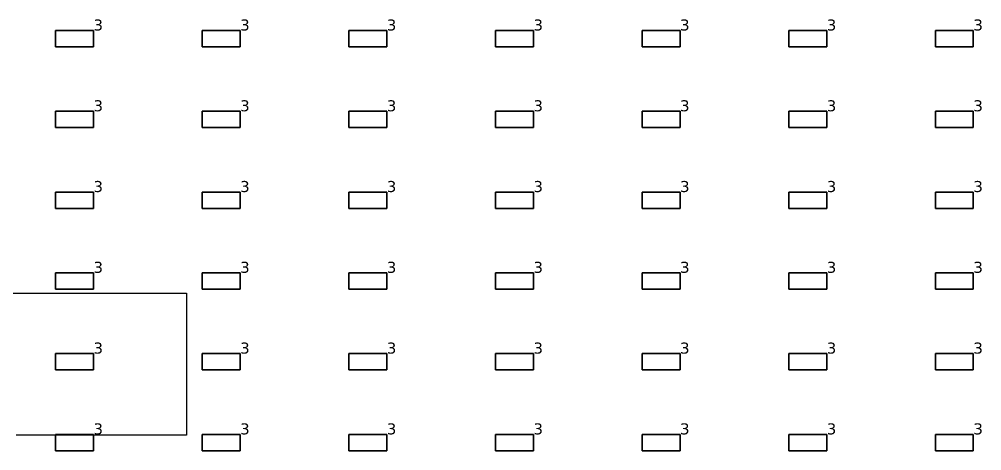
# Model space of a CAD drawing. Header units: inches. Extents: x 28 to 141, y 59 to 110.
# Drawn here: x 49.08 to 64.78, y 76.43 to 83.46 of the extents above; entities that cross this region are included whole.
import ezdxf

# ---------------------------------------------------------------- set-up
doc = ezdxf.new("R2010")
doc.units = ezdxf.units.IN
doc.header["$MEASUREMENT"] = 0
for name, color, linetype, true_color in [('DLX_BLD1_CALC', 3, 'Continuous', 0x00ff00), ('DLX_BLD1_LUM', 7, 'Continuous', 0xffd400), ('DLX_BLD1_LUMKEY_IDX', 7, 'Continuous', 0x969696)]:
    doc.layers.add(name, color=color, linetype=linetype, true_color=true_color)
doc.styles.add('TableTextStyle', font='')
doc.styles.get('TableTextStyle').set_extended_font_data('VERDANA.TTF')

msp = doc.modelspace()

# ---------------------------------------------------------------- linework, layer by layer
at = {"layer": 'DLX_BLD1_CALC'}
for points in [[(40.508, 78.995, 0), (51.808, 78.995, 0)], [(51.808, 78.995, 0), (51.808, 76.682, 0)], [(51.808, 76.682, 0), (49.026, 76.682, 0)]]:
    msp.add_polyline3d(points, dxfattribs=at)
at = {"layer": 'DLX_BLD1_LUM'}
for points in [[(49.67, 83.014, 0), (49.67, 83.281, 0)], [(49.67, 83.281, 0), (49.67, 83.281, 0)], [(49.67, 83.281, 0), (49.67, 83.014, 0)], [(49.67, 83.281, 0), (50.287, 83.281, 0)], [(50.287, 83.281, 0), (49.67, 83.281, 0)], [(49.67, 83.281, 0), (49.67, 83.281, 0)], [(49.67, 83.281, 0), (49.67, 83.014, 0)], [(50.287, 83.281, 0), (49.67, 83.281, 0)], [(49.67, 83.014, 0), (49.67, 83.281, 0)], [(49.67, 83.281, 0), (50.287, 83.281, 0)], [(50.287, 83.281, 0), (50.287, 83.014, 0)], [(50.287, 83.014, 0), (50.287, 83.281, 0)], [(50.287, 83.281, 0), (50.287, 83.281, 0)], [(50.287, 83.281, 0), (50.287, 83.281, 0)], [(50.287, 83.014, 0), (50.287, 83.281, 0)], [(50.287, 83.281, 0), (50.287, 83.014, 0)], [(52.064, 83.014, 0), (52.064, 83.281, 0)], [(52.064, 83.281, 0), (52.064, 83.281, 0)], [(52.064, 83.281, 0), (52.064, 83.014, 0)], [(52.064, 83.281, 0), (52.681, 83.281, 0)], [(52.681, 83.281, 0), (52.064, 83.281, 0)], [(52.064, 83.281, 0), (52.064, 83.281, 0)], [(52.064, 83.281, 0), (52.064, 83.014, 0)], [(52.681, 83.281, 0), (52.064, 83.281, 0)], [(52.064, 83.014, 0), (52.064, 83.281, 0)], [(52.064, 83.281, 0), (52.681, 83.281, 0)], [(52.681, 83.281, 0), (52.681, 83.014, 0)], [(52.681, 83.014, 0), (52.681, 83.281, 0)], [(52.681, 83.281, 0), (52.681, 83.281, 0)], [(52.681, 83.281, 0), (52.681, 83.281, 0)], [(52.681, 83.014, 0), (52.681, 83.281, 0)], [(52.681, 83.281, 0), (52.681, 83.014, 0)], [(54.457, 83.014, 0), (54.457, 83.281, 0)], [(54.457, 83.281, 0), (54.457, 83.281, 0)], [(54.457, 83.281, 0), (54.457, 83.014, 0)], [(54.457, 83.281, 0), (55.074, 83.281, 0)], [(55.074, 83.281, 0), (54.457, 83.281, 0)], [(54.457, 83.281, 0), (54.457, 83.281, 0)], [(54.457, 83.281, 0), (54.457, 83.014, 0)], [(55.074, 83.281, 0), (54.457, 83.281, 0)], [(54.457, 83.014, 0), (54.457, 83.281, 0)], [(54.457, 83.281, 0), (55.074, 83.281, 0)], [(55.074, 83.281, 0), (55.074, 83.014, 0)], [(55.074, 83.014, 0), (55.074, 83.281, 0)], [(55.074, 83.281, 0), (55.074, 83.281, 0)], [(55.074, 83.281, 0), (55.074, 83.281, 0)], [(55.074, 83.014, 0), (55.074, 83.281, 0)], [(55.074, 83.281, 0), (55.074, 83.014, 0)], [(56.85, 83.014, 0), (56.85, 83.281, 0)], [(56.85, 83.281, 0), (56.85, 83.281, 0)], [(56.85, 83.281, 0), (56.85, 83.014, 0)], [(56.85, 83.281, 0), (57.467, 83.281, 0)], [(57.467, 83.281, 0), (56.85, 83.281, 0)], [(56.85, 83.281, 0), (56.85, 83.281, 0)], [(56.85, 83.281, 0), (56.85, 83.014, 0)], [(57.467, 83.281, 0), (56.85, 83.281, 0)], [(56.85, 83.014, 0), (56.85, 83.281, 0)], [(56.85, 83.281, 0), (57.467, 83.281, 0)], [(57.467, 83.281, 0), (57.467, 83.014, 0)], [(57.467, 83.014, 0), (57.467, 83.281, 0)], [(57.467, 83.281, 0), (57.467, 83.281, 0)], [(57.467, 83.281, 0), (57.467, 83.281, 0)], [(57.467, 83.014, 0), (57.467, 83.281, 0)], [(57.467, 83.281, 0), (57.467, 83.014, 0)], [(59.243, 83.014, 0), (59.243, 83.281, 0)], [(59.243, 83.281, 0), (59.243, 83.281, 0)], [(59.243, 83.281, 0), (59.243, 83.014, 0)], [(59.243, 83.281, 0), (59.86, 83.281, 0)], [(59.86, 83.281, 0), (59.243, 83.281, 0)], [(59.243, 83.281, 0), (59.243, 83.281, 0)], [(59.243, 83.281, 0), (59.243, 83.014, 0)], [(59.86, 83.281, 0), (59.243, 83.281, 0)], [(59.243, 83.014, 0), (59.243, 83.281, 0)], [(59.243, 83.281, 0), (59.86, 83.281, 0)], [(59.86, 83.281, 0), (59.86, 83.014, 0)], [(59.86, 83.014, 0), (59.86, 83.281, 0)], [(59.86, 83.281, 0), (59.86, 83.281, 0)], [(59.86, 83.281, 0), (59.86, 83.281, 0)], [(59.86, 83.014, 0), (59.86, 83.281, 0)], [(59.86, 83.281, 0), (59.86, 83.014, 0)], [(61.637, 83.014, 0), (61.637, 83.281, 0)], [(61.637, 83.281, 0), (61.637, 83.281, 0)], [(61.637, 83.281, 0), (61.637, 83.014, 0)], [(61.637, 83.281, 0), (62.254, 83.281, 0)], [(62.254, 83.281, 0), (61.637, 83.281, 0)], [(61.637, 83.281, 0), (61.637, 83.281, 0)], [(61.637, 83.281, 0), (61.637, 83.014, 0)], [(62.254, 83.281, 0), (61.637, 83.281, 0)], [(61.637, 83.014, 0), (61.637, 83.281, 0)], [(61.637, 83.281, 0), (62.254, 83.281, 0)], [(62.254, 83.281, 0), (62.254, 83.014, 0)], [(62.254, 83.014, 0), (62.254, 83.281, 0)], [(62.254, 83.281, 0), (62.254, 83.281, 0)], [(62.254, 83.281, 0), (62.254, 83.281, 0)], [(62.254, 83.014, 0), (62.254, 83.281, 0)], [(62.254, 83.281, 0), (62.254, 83.014, 0)], [(64.03, 83.014, 0), (64.03, 83.281, 0)], [(64.03, 83.281, 0), (64.03, 83.281, 0)], [(64.03, 83.281, 0), (64.03, 83.014, 0)], [(64.03, 83.281, 0), (64.647, 83.281, 0)], [(64.647, 83.281, 0), (64.03, 83.281, 0)], [(64.03, 83.281, 0), (64.03, 83.281, 0)], [(64.03, 83.281, 0), (64.03, 83.014, 0)], [(64.647, 83.281, 0), (64.03, 83.281, 0)], [(64.03, 83.014, 0), (64.03, 83.281, 0)], [(64.03, 83.281, 0), (64.647, 83.281, 0)], [(64.647, 83.281, 0), (64.647, 83.014, 0)], [(64.647, 83.014, 0), (64.647, 83.281, 0)], [(64.647, 83.281, 0), (64.647, 83.281, 0)], [(64.647, 83.281, 0), (64.647, 83.281, 0)], [(64.647, 83.014, 0), (64.647, 83.281, 0)], [(64.647, 83.281, 0), (64.647, 83.014, 0)], [(50.287, 83.014, 0), (49.67, 83.014, 0)], [(49.67, 83.014, 0), (49.67, 83.014, 0)], [(49.67, 83.014, 0), (50.287, 83.014, 0)], [(49.67, 83.014, 0), (49.67, 83.014, 0)], [(49.67, 83.014, 0), (50.287, 83.014, 0)], [(50.287, 83.014, 0), (49.67, 83.014, 0)], [(50.287, 83.014, 0), (50.287, 83.014, 0)], [(50.287, 83.014, 0), (50.287, 83.014, 0)], [(52.681, 83.014, 0), (52.064, 83.014, 0)], [(52.064, 83.014, 0), (52.064, 83.014, 0)], [(52.064, 83.014, 0), (52.681, 83.014, 0)], [(52.064, 83.014, 0), (52.064, 83.014, 0)], [(52.064, 83.014, 0), (52.681, 83.014, 0)], [(52.681, 83.014, 0), (52.064, 83.014, 0)], [(52.681, 83.014, 0), (52.681, 83.014, 0)], [(52.681, 83.014, 0), (52.681, 83.014, 0)], [(55.074, 83.014, 0), (54.457, 83.014, 0)], [(54.457, 83.014, 0), (54.457, 83.014, 0)], [(54.457, 83.014, 0), (55.074, 83.014, 0)], [(54.457, 83.014, 0), (54.457, 83.014, 0)], [(54.457, 83.014, 0), (55.074, 83.014, 0)], [(55.074, 83.014, 0), (54.457, 83.014, 0)], [(55.074, 83.014, 0), (55.074, 83.014, 0)], [(55.074, 83.014, 0), (55.074, 83.014, 0)], [(57.467, 83.014, 0), (56.85, 83.014, 0)], [(56.85, 83.014, 0), (56.85, 83.014, 0)], [(56.85, 83.014, 0), (57.467, 83.014, 0)], [(56.85, 83.014, 0), (56.85, 83.014, 0)], [(56.85, 83.014, 0), (57.467, 83.014, 0)], [(57.467, 83.014, 0), (56.85, 83.014, 0)], [(57.467, 83.014, 0), (57.467, 83.014, 0)], [(57.467, 83.014, 0), (57.467, 83.014, 0)], [(59.86, 83.014, 0), (59.243, 83.014, 0)], [(59.243, 83.014, 0), (59.243, 83.014, 0)], [(59.243, 83.014, 0), (59.86, 83.014, 0)], [(59.243, 83.014, 0), (59.243, 83.014, 0)], [(59.243, 83.014, 0), (59.86, 83.014, 0)], [(59.86, 83.014, 0), (59.243, 83.014, 0)], [(59.86, 83.014, 0), (59.86, 83.014, 0)], [(59.86, 83.014, 0), (59.86, 83.014, 0)], [(62.254, 83.014, 0), (61.637, 83.014, 0)], [(61.637, 83.014, 0), (61.637, 83.014, 0)], [(61.637, 83.014, 0), (62.254, 83.014, 0)], [(61.637, 83.014, 0), (61.637, 83.014, 0)], [(61.637, 83.014, 0), (62.254, 83.014, 0)], [(62.254, 83.014, 0), (61.637, 83.014, 0)], [(62.254, 83.014, 0), (62.254, 83.014, 0)], [(62.254, 83.014, 0), (62.254, 83.014, 0)], [(64.647, 83.014, 0), (64.03, 83.014, 0)], [(64.03, 83.014, 0), (64.03, 83.014, 0)], [(64.03, 83.014, 0), (64.647, 83.014, 0)], [(64.03, 83.014, 0), (64.03, 83.014, 0)], [(64.03, 83.014, 0), (64.647, 83.014, 0)], [(64.647, 83.014, 0), (64.03, 83.014, 0)], [(64.647, 83.014, 0), (64.647, 83.014, 0)], [(64.647, 83.014, 0), (64.647, 83.014, 0)], [(49.67, 81.696, 0), (49.67, 81.963, 0)], [(49.67, 81.963, 0), (49.67, 81.963, 0)], [(49.67, 81.963, 0), (49.67, 81.696, 0)], [(49.67, 81.963, 0), (50.287, 81.963, 0)], [(50.287, 81.963, 0), (49.67, 81.963, 0)], [(49.67, 81.963, 0), (49.67, 81.963, 0)], [(49.67, 81.963, 0), (49.67, 81.696, 0)], [(50.287, 81.963, 0), (49.67, 81.963, 0)], [(49.67, 81.696, 0), (49.67, 81.963, 0)], [(49.67, 81.963, 0), (50.287, 81.963, 0)], [(50.287, 81.963, 0), (50.287, 81.696, 0)], [(50.287, 81.696, 0), (50.287, 81.963, 0)], [(50.287, 81.963, 0), (50.287, 81.963, 0)], [(50.287, 81.963, 0), (50.287, 81.963, 0)], [(50.287, 81.696, 0), (50.287, 81.963, 0)], [(50.287, 81.963, 0), (50.287, 81.696, 0)], [(52.064, 81.696, 0), (52.064, 81.963, 0)], [(52.064, 81.963, 0), (52.064, 81.963, 0)], [(52.064, 81.963, 0), (52.064, 81.696, 0)], [(52.064, 81.963, 0), (52.681, 81.963, 0)], [(52.681, 81.963, 0), (52.064, 81.963, 0)], [(52.064, 81.963, 0), (52.064, 81.963, 0)], [(52.064, 81.963, 0), (52.064, 81.696, 0)], [(52.681, 81.963, 0), (52.064, 81.963, 0)], [(52.064, 81.696, 0), (52.064, 81.963, 0)], [(52.064, 81.963, 0), (52.681, 81.963, 0)], [(52.681, 81.963, 0), (52.681, 81.696, 0)], [(52.681, 81.696, 0), (52.681, 81.963, 0)], [(52.681, 81.963, 0), (52.681, 81.963, 0)], [(52.681, 81.963, 0), (52.681, 81.963, 0)], [(52.681, 81.696, 0), (52.681, 81.963, 0)], [(52.681, 81.963, 0), (52.681, 81.696, 0)], [(54.457, 81.696, 0), (54.457, 81.963, 0)], [(54.457, 81.963, 0), (54.457, 81.963, 0)], [(54.457, 81.963, 0), (54.457, 81.696, 0)], [(54.457, 81.963, 0), (55.074, 81.963, 0)], [(55.074, 81.963, 0), (54.457, 81.963, 0)], [(54.457, 81.963, 0), (54.457, 81.963, 0)], [(54.457, 81.963, 0), (54.457, 81.696, 0)], [(55.074, 81.963, 0), (54.457, 81.963, 0)], [(54.457, 81.696, 0), (54.457, 81.963, 0)], [(54.457, 81.963, 0), (55.074, 81.963, 0)], [(55.074, 81.963, 0), (55.074, 81.696, 0)], [(55.074, 81.696, 0), (55.074, 81.963, 0)], [(55.074, 81.963, 0), (55.074, 81.963, 0)], [(55.074, 81.963, 0), (55.074, 81.963, 0)], [(55.074, 81.696, 0), (55.074, 81.963, 0)], [(55.074, 81.963, 0), (55.074, 81.696, 0)], [(56.85, 81.696, 0), (56.85, 81.963, 0)], [(56.85, 81.963, 0), (56.85, 81.963, 0)], [(56.85, 81.963, 0), (56.85, 81.696, 0)], [(56.85, 81.963, 0), (57.467, 81.963, 0)], [(57.467, 81.963, 0), (56.85, 81.963, 0)], [(56.85, 81.963, 0), (56.85, 81.963, 0)], [(56.85, 81.963, 0), (56.85, 81.696, 0)], [(57.467, 81.963, 0), (56.85, 81.963, 0)], [(56.85, 81.696, 0), (56.85, 81.963, 0)], [(56.85, 81.963, 0), (57.467, 81.963, 0)], [(57.467, 81.963, 0), (57.467, 81.696, 0)], [(57.467, 81.696, 0), (57.467, 81.963, 0)], [(57.467, 81.963, 0), (57.467, 81.963, 0)], [(57.467, 81.963, 0), (57.467, 81.963, 0)], [(57.467, 81.696, 0), (57.467, 81.963, 0)], [(57.467, 81.963, 0), (57.467, 81.696, 0)], [(59.243, 81.696, 0), (59.243, 81.963, 0)], [(59.243, 81.963, 0), (59.243, 81.963, 0)], [(59.243, 81.963, 0), (59.243, 81.696, 0)], [(59.243, 81.963, 0), (59.86, 81.963, 0)], [(59.86, 81.963, 0), (59.243, 81.963, 0)], [(59.243, 81.963, 0), (59.243, 81.963, 0)], [(59.243, 81.963, 0), (59.243, 81.696, 0)], [(59.86, 81.963, 0), (59.243, 81.963, 0)], [(59.243, 81.696, 0), (59.243, 81.963, 0)], [(59.243, 81.963, 0), (59.86, 81.963, 0)], [(59.86, 81.963, 0), (59.86, 81.696, 0)], [(59.86, 81.696, 0), (59.86, 81.963, 0)], [(59.86, 81.963, 0), (59.86, 81.963, 0)], [(59.86, 81.963, 0), (59.86, 81.963, 0)], [(59.86, 81.696, 0), (59.86, 81.963, 0)], [(59.86, 81.963, 0), (59.86, 81.696, 0)], [(61.637, 81.696, 0), (61.637, 81.963, 0)], [(61.637, 81.963, 0), (61.637, 81.963, 0)], [(61.637, 81.963, 0), (61.637, 81.696, 0)], [(61.637, 81.963, 0), (62.254, 81.963, 0)], [(62.254, 81.963, 0), (61.637, 81.963, 0)], [(61.637, 81.963, 0), (61.637, 81.963, 0)], [(61.637, 81.963, 0), (61.637, 81.696, 0)], [(62.254, 81.963, 0), (61.637, 81.963, 0)], [(61.637, 81.696, 0), (61.637, 81.963, 0)], [(61.637, 81.963, 0), (62.254, 81.963, 0)], [(62.254, 81.963, 0), (62.254, 81.696, 0)], [(62.254, 81.696, 0), (62.254, 81.963, 0)], [(62.254, 81.963, 0), (62.254, 81.963, 0)], [(62.254, 81.963, 0), (62.254, 81.963, 0)], [(62.254, 81.696, 0), (62.254, 81.963, 0)], [(62.254, 81.963, 0), (62.254, 81.696, 0)], [(64.03, 81.696, 0), (64.03, 81.963, 0)], [(64.03, 81.963, 0), (64.03, 81.963, 0)], [(64.03, 81.963, 0), (64.03, 81.696, 0)], [(64.03, 81.963, 0), (64.647, 81.963, 0)], [(64.647, 81.963, 0), (64.03, 81.963, 0)], [(64.03, 81.963, 0), (64.03, 81.963, 0)], [(64.03, 81.963, 0), (64.03, 81.696, 0)], [(64.647, 81.963, 0), (64.03, 81.963, 0)], [(64.03, 81.696, 0), (64.03, 81.963, 0)], [(64.03, 81.963, 0), (64.647, 81.963, 0)], [(64.647, 81.963, 0), (64.647, 81.696, 0)], [(64.647, 81.696, 0), (64.647, 81.963, 0)], [(64.647, 81.963, 0), (64.647, 81.963, 0)], [(64.647, 81.963, 0), (64.647, 81.963, 0)], [(64.647, 81.696, 0), (64.647, 81.963, 0)], [(64.647, 81.963, 0), (64.647, 81.696, 0)], [(50.287, 81.696, 0), (49.67, 81.696, 0)], [(49.67, 81.696, 0), (49.67, 81.696, 0)], [(49.67, 81.696, 0), (50.287, 81.696, 0)], [(49.67, 81.696, 0), (49.67, 81.696, 0)], [(49.67, 81.696, 0), (50.287, 81.696, 0)], [(50.287, 81.696, 0), (49.67, 81.696, 0)], [(50.287, 81.696, 0), (50.287, 81.696, 0)], [(50.287, 81.696, 0), (50.287, 81.696, 0)], [(52.681, 81.696, 0), (52.064, 81.696, 0)], [(52.064, 81.696, 0), (52.064, 81.696, 0)], [(52.064, 81.696, 0), (52.681, 81.696, 0)], [(52.064, 81.696, 0), (52.064, 81.696, 0)], [(52.064, 81.696, 0), (52.681, 81.696, 0)], [(52.681, 81.696, 0), (52.064, 81.696, 0)], [(52.681, 81.696, 0), (52.681, 81.696, 0)], [(52.681, 81.696, 0), (52.681, 81.696, 0)], [(55.074, 81.696, 0), (54.457, 81.696, 0)], [(54.457, 81.696, 0), (54.457, 81.696, 0)], [(54.457, 81.696, 0), (55.074, 81.696, 0)], [(54.457, 81.696, 0), (54.457, 81.696, 0)], [(54.457, 81.696, 0), (55.074, 81.696, 0)], [(55.074, 81.696, 0), (54.457, 81.696, 0)], [(55.074, 81.696, 0), (55.074, 81.696, 0)], [(55.074, 81.696, 0), (55.074, 81.696, 0)], [(57.467, 81.696, 0), (56.85, 81.696, 0)], [(56.85, 81.696, 0), (56.85, 81.696, 0)], [(56.85, 81.696, 0), (57.467, 81.696, 0)], [(56.85, 81.696, 0), (56.85, 81.696, 0)], [(56.85, 81.696, 0), (57.467, 81.696, 0)], [(57.467, 81.696, 0), (56.85, 81.696, 0)], [(57.467, 81.696, 0), (57.467, 81.696, 0)], [(57.467, 81.696, 0), (57.467, 81.696, 0)], [(59.86, 81.696, 0), (59.243, 81.696, 0)], [(59.243, 81.696, 0), (59.243, 81.696, 0)], [(59.243, 81.696, 0), (59.86, 81.696, 0)], [(59.243, 81.696, 0), (59.243, 81.696, 0)], [(59.243, 81.696, 0), (59.86, 81.696, 0)], [(59.86, 81.696, 0), (59.243, 81.696, 0)], [(59.86, 81.696, 0), (59.86, 81.696, 0)], [(59.86, 81.696, 0), (59.86, 81.696, 0)], [(62.254, 81.696, 0), (61.637, 81.696, 0)], [(61.637, 81.696, 0), (61.637, 81.696, 0)], [(61.637, 81.696, 0), (62.254, 81.696, 0)], [(61.637, 81.696, 0), (61.637, 81.696, 0)], [(61.637, 81.696, 0), (62.254, 81.696, 0)], [(62.254, 81.696, 0), (61.637, 81.696, 0)], [(62.254, 81.696, 0), (62.254, 81.696, 0)], [(62.254, 81.696, 0), (62.254, 81.696, 0)], [(64.647, 81.696, 0), (64.03, 81.696, 0)], [(64.03, 81.696, 0), (64.03, 81.696, 0)], [(64.03, 81.696, 0), (64.647, 81.696, 0)], [(64.03, 81.696, 0), (64.03, 81.696, 0)], [(64.03, 81.696, 0), (64.647, 81.696, 0)], [(64.647, 81.696, 0), (64.03, 81.696, 0)], [(64.647, 81.696, 0), (64.647, 81.696, 0)], [(64.647, 81.696, 0), (64.647, 81.696, 0)], [(49.67, 80.379, 0), (49.67, 80.646, 0)], [(49.67, 80.646, 0), (49.67, 80.646, 0)], [(49.67, 80.646, 0), (49.67, 80.379, 0)], [(49.67, 80.646, 0), (50.287, 80.646, 0)], [(50.287, 80.646, 0), (49.67, 80.646, 0)], [(49.67, 80.646, 0), (49.67, 80.646, 0)], [(49.67, 80.646, 0), (49.67, 80.379, 0)], [(50.287, 80.646, 0), (49.67, 80.646, 0)], [(49.67, 80.379, 0), (49.67, 80.646, 0)], [(49.67, 80.646, 0), (50.287, 80.646, 0)], [(50.287, 80.646, 0), (50.287, 80.379, 0)], [(50.287, 80.379, 0), (50.287, 80.646, 0)], [(50.287, 80.646, 0), (50.287, 80.646, 0)], [(50.287, 80.646, 0), (50.287, 80.646, 0)], [(50.287, 80.379, 0), (50.287, 80.646, 0)], [(50.287, 80.646, 0), (50.287, 80.379, 0)], [(52.064, 80.379, 0), (52.064, 80.646, 0)], [(52.064, 80.646, 0), (52.064, 80.646, 0)], [(52.064, 80.646, 0), (52.064, 80.379, 0)], [(52.064, 80.646, 0), (52.681, 80.646, 0)], [(52.681, 80.646, 0), (52.064, 80.646, 0)], [(52.064, 80.646, 0), (52.064, 80.646, 0)], [(52.064, 80.646, 0), (52.064, 80.379, 0)], [(52.681, 80.646, 0), (52.064, 80.646, 0)], [(52.064, 80.379, 0), (52.064, 80.646, 0)], [(52.064, 80.646, 0), (52.681, 80.646, 0)], [(52.681, 80.646, 0), (52.681, 80.379, 0)], [(52.681, 80.379, 0), (52.681, 80.646, 0)], [(52.681, 80.646, 0), (52.681, 80.646, 0)], [(52.681, 80.646, 0), (52.681, 80.646, 0)], [(52.681, 80.379, 0), (52.681, 80.646, 0)], [(52.681, 80.646, 0), (52.681, 80.379, 0)], [(54.457, 80.379, 0), (54.457, 80.646, 0)], [(54.457, 80.646, 0), (54.457, 80.646, 0)], [(54.457, 80.646, 0), (54.457, 80.379, 0)], [(54.457, 80.646, 0), (55.074, 80.646, 0)], [(55.074, 80.646, 0), (54.457, 80.646, 0)], [(54.457, 80.646, 0), (54.457, 80.646, 0)], [(54.457, 80.646, 0), (54.457, 80.379, 0)], [(55.074, 80.646, 0), (54.457, 80.646, 0)], [(54.457, 80.379, 0), (54.457, 80.646, 0)], [(54.457, 80.646, 0), (55.074, 80.646, 0)], [(55.074, 80.646, 0), (55.074, 80.379, 0)], [(55.074, 80.379, 0), (55.074, 80.646, 0)], [(55.074, 80.646, 0), (55.074, 80.646, 0)], [(55.074, 80.646, 0), (55.074, 80.646, 0)], [(55.074, 80.379, 0), (55.074, 80.646, 0)], [(55.074, 80.646, 0), (55.074, 80.379, 0)], [(56.85, 80.379, 0), (56.85, 80.646, 0)], [(56.85, 80.646, 0), (56.85, 80.646, 0)], [(56.85, 80.646, 0), (56.85, 80.379, 0)], [(56.85, 80.646, 0), (57.467, 80.646, 0)], [(57.467, 80.646, 0), (56.85, 80.646, 0)], [(56.85, 80.646, 0), (56.85, 80.646, 0)], [(56.85, 80.646, 0), (56.85, 80.379, 0)], [(57.467, 80.646, 0), (56.85, 80.646, 0)], [(56.85, 80.379, 0), (56.85, 80.646, 0)], [(56.85, 80.646, 0), (57.467, 80.646, 0)], [(57.467, 80.646, 0), (57.467, 80.379, 0)], [(57.467, 80.379, 0), (57.467, 80.646, 0)], [(57.467, 80.646, 0), (57.467, 80.646, 0)], [(57.467, 80.646, 0), (57.467, 80.646, 0)], [(57.467, 80.379, 0), (57.467, 80.646, 0)], [(57.467, 80.646, 0), (57.467, 80.379, 0)], [(59.243, 80.379, 0), (59.243, 80.646, 0)], [(59.243, 80.646, 0), (59.243, 80.646, 0)], [(59.243, 80.646, 0), (59.243, 80.379, 0)], [(59.243, 80.646, 0), (59.86, 80.646, 0)], [(59.86, 80.646, 0), (59.243, 80.646, 0)], [(59.243, 80.646, 0), (59.243, 80.646, 0)], [(59.243, 80.646, 0), (59.243, 80.379, 0)], [(59.86, 80.646, 0), (59.243, 80.646, 0)], [(59.243, 80.379, 0), (59.243, 80.646, 0)], [(59.243, 80.646, 0), (59.86, 80.646, 0)], [(59.86, 80.646, 0), (59.86, 80.379, 0)], [(59.86, 80.379, 0), (59.86, 80.646, 0)], [(59.86, 80.646, 0), (59.86, 80.646, 0)], [(59.86, 80.646, 0), (59.86, 80.646, 0)], [(59.86, 80.379, 0), (59.86, 80.646, 0)], [(59.86, 80.646, 0), (59.86, 80.379, 0)], [(61.637, 80.379, 0), (61.637, 80.646, 0)], [(61.637, 80.646, 0), (61.637, 80.646, 0)], [(61.637, 80.646, 0), (61.637, 80.379, 0)], [(61.637, 80.646, 0), (62.254, 80.646, 0)], [(62.254, 80.646, 0), (61.637, 80.646, 0)], [(61.637, 80.646, 0), (61.637, 80.646, 0)], [(61.637, 80.646, 0), (61.637, 80.379, 0)], [(62.254, 80.646, 0), (61.637, 80.646, 0)], [(61.637, 80.379, 0), (61.637, 80.646, 0)], [(61.637, 80.646, 0), (62.254, 80.646, 0)], [(62.254, 80.646, 0), (62.254, 80.379, 0)], [(62.254, 80.379, 0), (62.254, 80.646, 0)], [(62.254, 80.646, 0), (62.254, 80.646, 0)], [(62.254, 80.646, 0), (62.254, 80.646, 0)], [(62.254, 80.379, 0), (62.254, 80.646, 0)], [(62.254, 80.646, 0), (62.254, 80.379, 0)], [(64.03, 80.379, 0), (64.03, 80.646, 0)], [(64.03, 80.646, 0), (64.03, 80.646, 0)], [(64.03, 80.646, 0), (64.03, 80.379, 0)], [(64.03, 80.646, 0), (64.647, 80.646, 0)], [(64.647, 80.646, 0), (64.03, 80.646, 0)], [(64.03, 80.646, 0), (64.03, 80.646, 0)], [(64.03, 80.646, 0), (64.03, 80.379, 0)], [(64.647, 80.646, 0), (64.03, 80.646, 0)], [(64.03, 80.379, 0), (64.03, 80.646, 0)], [(64.03, 80.646, 0), (64.647, 80.646, 0)], [(64.647, 80.646, 0), (64.647, 80.379, 0)], [(64.647, 80.379, 0), (64.647, 80.646, 0)], [(64.647, 80.646, 0), (64.647, 80.646, 0)], [(64.647, 80.646, 0), (64.647, 80.646, 0)], [(64.647, 80.379, 0), (64.647, 80.646, 0)], [(64.647, 80.646, 0), (64.647, 80.379, 0)], [(50.287, 80.379, 0), (49.67, 80.379, 0)], [(49.67, 80.379, 0), (49.67, 80.379, 0)], [(49.67, 80.379, 0), (50.287, 80.379, 0)], [(49.67, 80.379, 0), (49.67, 80.379, 0)], [(49.67, 80.379, 0), (50.287, 80.379, 0)], [(50.287, 80.379, 0), (49.67, 80.379, 0)], [(50.287, 80.379, 0), (50.287, 80.379, 0)], [(50.287, 80.379, 0), (50.287, 80.379, 0)], [(52.681, 80.379, 0), (52.064, 80.379, 0)], [(52.064, 80.379, 0), (52.064, 80.379, 0)], [(52.064, 80.379, 0), (52.681, 80.379, 0)], [(52.064, 80.379, 0), (52.064, 80.379, 0)], [(52.064, 80.379, 0), (52.681, 80.379, 0)], [(52.681, 80.379, 0), (52.064, 80.379, 0)], [(52.681, 80.379, 0), (52.681, 80.379, 0)], [(52.681, 80.379, 0), (52.681, 80.379, 0)], [(55.074, 80.379, 0), (54.457, 80.379, 0)], [(54.457, 80.379, 0), (54.457, 80.379, 0)], [(54.457, 80.379, 0), (55.074, 80.379, 0)], [(54.457, 80.379, 0), (54.457, 80.379, 0)], [(54.457, 80.379, 0), (55.074, 80.379, 0)], [(55.074, 80.379, 0), (54.457, 80.379, 0)], [(55.074, 80.379, 0), (55.074, 80.379, 0)], [(55.074, 80.379, 0), (55.074, 80.379, 0)], [(57.467, 80.379, 0), (56.85, 80.379, 0)], [(56.85, 80.379, 0), (56.85, 80.379, 0)], [(56.85, 80.379, 0), (57.467, 80.379, 0)], [(56.85, 80.379, 0), (56.85, 80.379, 0)], [(56.85, 80.379, 0), (57.467, 80.379, 0)], [(57.467, 80.379, 0), (56.85, 80.379, 0)], [(57.467, 80.379, 0), (57.467, 80.379, 0)], [(57.467, 80.379, 0), (57.467, 80.379, 0)], [(59.86, 80.379, 0), (59.243, 80.379, 0)], [(59.243, 80.379, 0), (59.243, 80.379, 0)], [(59.243, 80.379, 0), (59.86, 80.379, 0)], [(59.243, 80.379, 0), (59.243, 80.379, 0)], [(59.243, 80.379, 0), (59.86, 80.379, 0)], [(59.86, 80.379, 0), (59.243, 80.379, 0)], [(59.86, 80.379, 0), (59.86, 80.379, 0)], [(59.86, 80.379, 0), (59.86, 80.379, 0)], [(62.254, 80.379, 0), (61.637, 80.379, 0)], [(61.637, 80.379, 0), (61.637, 80.379, 0)], [(61.637, 80.379, 0), (62.254, 80.379, 0)], [(61.637, 80.379, 0), (61.637, 80.379, 0)], [(61.637, 80.379, 0), (62.254, 80.379, 0)], [(62.254, 80.379, 0), (61.637, 80.379, 0)], [(62.254, 80.379, 0), (62.254, 80.379, 0)], [(62.254, 80.379, 0), (62.254, 80.379, 0)], [(64.647, 80.379, 0), (64.03, 80.379, 0)], [(64.03, 80.379, 0), (64.03, 80.379, 0)], [(64.03, 80.379, 0), (64.647, 80.379, 0)], [(64.03, 80.379, 0), (64.03, 80.379, 0)], [(64.03, 80.379, 0), (64.647, 80.379, 0)], [(64.647, 80.379, 0), (64.03, 80.379, 0)], [(64.647, 80.379, 0), (64.647, 80.379, 0)], [(64.647, 80.379, 0), (64.647, 80.379, 0)], [(49.67, 79.061, 0), (49.67, 79.328, 0)], [(49.67, 79.328, 0), (49.67, 79.328, 0)], [(49.67, 79.328, 0), (49.67, 79.061, 0)], [(49.67, 79.328, 0), (50.287, 79.328, 0)], [(50.287, 79.328, 0), (49.67, 79.328, 0)], [(49.67, 79.328, 0), (49.67, 79.328, 0)], [(49.67, 79.328, 0), (49.67, 79.061, 0)], [(50.287, 79.328, 0), (49.67, 79.328, 0)], [(49.67, 79.061, 0), (49.67, 79.328, 0)], [(49.67, 79.328, 0), (50.287, 79.328, 0)], [(50.287, 79.328, 0), (50.287, 79.061, 0)], [(50.287, 79.061, 0), (50.287, 79.328, 0)], [(50.287, 79.328, 0), (50.287, 79.328, 0)], [(50.287, 79.328, 0), (50.287, 79.328, 0)], [(50.287, 79.061, 0), (50.287, 79.328, 0)], [(50.287, 79.328, 0), (50.287, 79.061, 0)], [(52.064, 79.061, 0), (52.064, 79.328, 0)], [(52.064, 79.328, 0), (52.064, 79.328, 0)], [(52.064, 79.328, 0), (52.064, 79.061, 0)], [(52.064, 79.328, 0), (52.681, 79.328, 0)], [(52.681, 79.328, 0), (52.064, 79.328, 0)], [(52.064, 79.328, 0), (52.064, 79.328, 0)], [(52.064, 79.328, 0), (52.064, 79.061, 0)], [(52.681, 79.328, 0), (52.064, 79.328, 0)], [(52.064, 79.061, 0), (52.064, 79.328, 0)], [(52.064, 79.328, 0), (52.681, 79.328, 0)], [(52.681, 79.328, 0), (52.681, 79.061, 0)], [(52.681, 79.061, 0), (52.681, 79.328, 0)], [(52.681, 79.328, 0), (52.681, 79.328, 0)], [(52.681, 79.328, 0), (52.681, 79.328, 0)], [(52.681, 79.061, 0), (52.681, 79.328, 0)], [(52.681, 79.328, 0), (52.681, 79.061, 0)], [(54.457, 79.061, 0), (54.457, 79.328, 0)], [(54.457, 79.328, 0), (54.457, 79.328, 0)], [(54.457, 79.328, 0), (54.457, 79.061, 0)], [(54.457, 79.328, 0), (55.074, 79.328, 0)], [(55.074, 79.328, 0), (54.457, 79.328, 0)], [(54.457, 79.328, 0), (54.457, 79.328, 0)], [(54.457, 79.328, 0), (54.457, 79.061, 0)], [(55.074, 79.328, 0), (54.457, 79.328, 0)], [(54.457, 79.061, 0), (54.457, 79.328, 0)], [(54.457, 79.328, 0), (55.074, 79.328, 0)], [(55.074, 79.328, 0), (55.074, 79.061, 0)], [(55.074, 79.061, 0), (55.074, 79.328, 0)], [(55.074, 79.328, 0), (55.074, 79.328, 0)], [(55.074, 79.328, 0), (55.074, 79.328, 0)], [(55.074, 79.061, 0), (55.074, 79.328, 0)], [(55.074, 79.328, 0), (55.074, 79.061, 0)], [(56.85, 79.061, 0), (56.85, 79.328, 0)], [(56.85, 79.328, 0), (56.85, 79.328, 0)], [(56.85, 79.328, 0), (56.85, 79.061, 0)], [(56.85, 79.328, 0), (57.467, 79.328, 0)], [(57.467, 79.328, 0), (56.85, 79.328, 0)], [(56.85, 79.328, 0), (56.85, 79.328, 0)], [(56.85, 79.328, 0), (56.85, 79.061, 0)], [(57.467, 79.328, 0), (56.85, 79.328, 0)], [(56.85, 79.061, 0), (56.85, 79.328, 0)], [(56.85, 79.328, 0), (57.467, 79.328, 0)], [(57.467, 79.328, 0), (57.467, 79.061, 0)], [(57.467, 79.061, 0), (57.467, 79.328, 0)], [(57.467, 79.328, 0), (57.467, 79.328, 0)], [(57.467, 79.328, 0), (57.467, 79.328, 0)], [(57.467, 79.061, 0), (57.467, 79.328, 0)], [(57.467, 79.328, 0), (57.467, 79.061, 0)], [(59.243, 79.061, 0), (59.243, 79.328, 0)], [(59.243, 79.328, 0), (59.243, 79.328, 0)], [(59.243, 79.328, 0), (59.243, 79.061, 0)], [(59.243, 79.328, 0), (59.86, 79.328, 0)], [(59.86, 79.328, 0), (59.243, 79.328, 0)], [(59.243, 79.328, 0), (59.243, 79.328, 0)], [(59.243, 79.328, 0), (59.243, 79.061, 0)], [(59.86, 79.328, 0), (59.243, 79.328, 0)], [(59.243, 79.061, 0), (59.243, 79.328, 0)], [(59.243, 79.328, 0), (59.86, 79.328, 0)], [(59.86, 79.328, 0), (59.86, 79.061, 0)], [(59.86, 79.061, 0), (59.86, 79.328, 0)], [(59.86, 79.328, 0), (59.86, 79.328, 0)], [(59.86, 79.328, 0), (59.86, 79.328, 0)], [(59.86, 79.061, 0), (59.86, 79.328, 0)], [(59.86, 79.328, 0), (59.86, 79.061, 0)], [(61.637, 79.061, 0), (61.637, 79.328, 0)], [(61.637, 79.328, 0), (61.637, 79.328, 0)], [(61.637, 79.328, 0), (61.637, 79.061, 0)], [(61.637, 79.328, 0), (62.254, 79.328, 0)], [(62.254, 79.328, 0), (61.637, 79.328, 0)], [(61.637, 79.328, 0), (61.637, 79.328, 0)], [(61.637, 79.328, 0), (61.637, 79.061, 0)], [(62.254, 79.328, 0), (61.637, 79.328, 0)], [(61.637, 79.061, 0), (61.637, 79.328, 0)], [(61.637, 79.328, 0), (62.254, 79.328, 0)], [(62.254, 79.328, 0), (62.254, 79.061, 0)], [(62.254, 79.061, 0), (62.254, 79.328, 0)], [(62.254, 79.328, 0), (62.254, 79.328, 0)], [(62.254, 79.328, 0), (62.254, 79.328, 0)], [(62.254, 79.061, 0), (62.254, 79.328, 0)], [(62.254, 79.328, 0), (62.254, 79.061, 0)], [(64.03, 79.061, 0), (64.03, 79.328, 0)], [(64.03, 79.328, 0), (64.03, 79.328, 0)], [(64.03, 79.328, 0), (64.03, 79.061, 0)], [(64.03, 79.328, 0), (64.647, 79.328, 0)], [(64.647, 79.328, 0), (64.03, 79.328, 0)], [(64.03, 79.328, 0), (64.03, 79.328, 0)], [(64.03, 79.328, 0), (64.03, 79.061, 0)], [(64.647, 79.328, 0), (64.03, 79.328, 0)], [(64.03, 79.061, 0), (64.03, 79.328, 0)], [(64.03, 79.328, 0), (64.647, 79.328, 0)], [(64.647, 79.328, 0), (64.647, 79.061, 0)], [(64.647, 79.061, 0), (64.647, 79.328, 0)], [(64.647, 79.328, 0), (64.647, 79.328, 0)], [(64.647, 79.328, 0), (64.647, 79.328, 0)], [(64.647, 79.061, 0), (64.647, 79.328, 0)], [(64.647, 79.328, 0), (64.647, 79.061, 0)], [(50.287, 79.061, 0), (49.67, 79.061, 0)], [(49.67, 79.061, 0), (49.67, 79.061, 0)], [(49.67, 79.061, 0), (50.287, 79.061, 0)], [(49.67, 79.061, 0), (49.67, 79.061, 0)], [(49.67, 79.061, 0), (50.287, 79.061, 0)], [(50.287, 79.061, 0), (49.67, 79.061, 0)], [(50.287, 79.061, 0), (50.287, 79.061, 0)], [(50.287, 79.061, 0), (50.287, 79.061, 0)], [(52.681, 79.061, 0), (52.064, 79.061, 0)], [(52.064, 79.061, 0), (52.064, 79.061, 0)], [(52.064, 79.061, 0), (52.681, 79.061, 0)], [(52.064, 79.061, 0), (52.064, 79.061, 0)], [(52.064, 79.061, 0), (52.681, 79.061, 0)], [(52.681, 79.061, 0), (52.064, 79.061, 0)], [(52.681, 79.061, 0), (52.681, 79.061, 0)], [(52.681, 79.061, 0), (52.681, 79.061, 0)], [(55.074, 79.061, 0), (54.457, 79.061, 0)], [(54.457, 79.061, 0), (54.457, 79.061, 0)], [(54.457, 79.061, 0), (55.074, 79.061, 0)], [(54.457, 79.061, 0), (54.457, 79.061, 0)], [(54.457, 79.061, 0), (55.074, 79.061, 0)], [(55.074, 79.061, 0), (54.457, 79.061, 0)], [(55.074, 79.061, 0), (55.074, 79.061, 0)], [(55.074, 79.061, 0), (55.074, 79.061, 0)], [(57.467, 79.061, 0), (56.85, 79.061, 0)], [(56.85, 79.061, 0), (56.85, 79.061, 0)], [(56.85, 79.061, 0), (57.467, 79.061, 0)], [(56.85, 79.061, 0), (56.85, 79.061, 0)], [(56.85, 79.061, 0), (57.467, 79.061, 0)], [(57.467, 79.061, 0), (56.85, 79.061, 0)], [(57.467, 79.061, 0), (57.467, 79.061, 0)], [(57.467, 79.061, 0), (57.467, 79.061, 0)], [(59.86, 79.061, 0), (59.243, 79.061, 0)], [(59.243, 79.061, 0), (59.243, 79.061, 0)], [(59.243, 79.061, 0), (59.86, 79.061, 0)], [(59.243, 79.061, 0), (59.243, 79.061, 0)], [(59.243, 79.061, 0), (59.86, 79.061, 0)], [(59.86, 79.061, 0), (59.243, 79.061, 0)], [(59.86, 79.061, 0), (59.86, 79.061, 0)], [(59.86, 79.061, 0), (59.86, 79.061, 0)], [(62.254, 79.061, 0), (61.637, 79.061, 0)], [(61.637, 79.061, 0), (61.637, 79.061, 0)], [(61.637, 79.061, 0), (62.254, 79.061, 0)], [(61.637, 79.061, 0), (61.637, 79.061, 0)], [(61.637, 79.061, 0), (62.254, 79.061, 0)], [(62.254, 79.061, 0), (61.637, 79.061, 0)], [(62.254, 79.061, 0), (62.254, 79.061, 0)], [(62.254, 79.061, 0), (62.254, 79.061, 0)], [(64.647, 79.061, 0), (64.03, 79.061, 0)], [(64.03, 79.061, 0), (64.03, 79.061, 0)], [(64.03, 79.061, 0), (64.647, 79.061, 0)], [(64.03, 79.061, 0), (64.03, 79.061, 0)], [(64.03, 79.061, 0), (64.647, 79.061, 0)], [(64.647, 79.061, 0), (64.03, 79.061, 0)], [(64.647, 79.061, 0), (64.647, 79.061, 0)], [(64.647, 79.061, 0), (64.647, 79.061, 0)], [(49.67, 77.743, 0), (49.67, 78.01, 0)], [(49.67, 78.01, 0), (49.67, 78.01, 0)], [(49.67, 78.01, 0), (49.67, 77.743, 0)], [(49.67, 78.01, 0), (50.287, 78.01, 0)], [(50.287, 78.01, 0), (49.67, 78.01, 0)], [(49.67, 78.01, 0), (49.67, 78.01, 0)], [(49.67, 78.01, 0), (49.67, 77.743, 0)], [(50.287, 78.01, 0), (49.67, 78.01, 0)], [(49.67, 77.743, 0), (49.67, 78.01, 0)], [(49.67, 78.01, 0), (50.287, 78.01, 0)], [(50.287, 78.01, 0), (50.287, 77.743, 0)], [(50.287, 77.743, 0), (50.287, 78.01, 0)], [(50.287, 78.01, 0), (50.287, 78.01, 0)], [(50.287, 78.01, 0), (50.287, 78.01, 0)], [(50.287, 77.743, 0), (50.287, 78.01, 0)], [(50.287, 78.01, 0), (50.287, 77.743, 0)], [(52.064, 77.743, 0), (52.064, 78.01, 0)], [(52.064, 78.01, 0), (52.064, 78.01, 0)], [(52.064, 78.01, 0), (52.064, 77.743, 0)], [(52.064, 78.01, 0), (52.681, 78.01, 0)], [(52.681, 78.01, 0), (52.064, 78.01, 0)], [(52.064, 78.01, 0), (52.064, 78.01, 0)], [(52.064, 78.01, 0), (52.064, 77.743, 0)], [(52.681, 78.01, 0), (52.064, 78.01, 0)], [(52.064, 77.743, 0), (52.064, 78.01, 0)], [(52.064, 78.01, 0), (52.681, 78.01, 0)], [(52.681, 78.01, 0), (52.681, 77.743, 0)], [(52.681, 77.743, 0), (52.681, 78.01, 0)], [(52.681, 78.01, 0), (52.681, 78.01, 0)], [(52.681, 78.01, 0), (52.681, 78.01, 0)], [(52.681, 77.743, 0), (52.681, 78.01, 0)], [(52.681, 78.01, 0), (52.681, 77.743, 0)], [(54.457, 77.743, 0), (54.457, 78.01, 0)], [(54.457, 78.01, 0), (54.457, 78.01, 0)], [(54.457, 78.01, 0), (54.457, 77.743, 0)], [(54.457, 78.01, 0), (55.074, 78.01, 0)], [(55.074, 78.01, 0), (54.457, 78.01, 0)], [(54.457, 78.01, 0), (54.457, 78.01, 0)], [(54.457, 78.01, 0), (54.457, 77.743, 0)], [(55.074, 78.01, 0), (54.457, 78.01, 0)], [(54.457, 77.743, 0), (54.457, 78.01, 0)], [(54.457, 78.01, 0), (55.074, 78.01, 0)], [(55.074, 78.01, 0), (55.074, 77.743, 0)], [(55.074, 77.743, 0), (55.074, 78.01, 0)], [(55.074, 78.01, 0), (55.074, 78.01, 0)], [(55.074, 78.01, 0), (55.074, 78.01, 0)], [(55.074, 77.743, 0), (55.074, 78.01, 0)], [(55.074, 78.01, 0), (55.074, 77.743, 0)], [(56.85, 77.743, 0), (56.85, 78.01, 0)], [(56.85, 78.01, 0), (56.85, 78.01, 0)], [(56.85, 78.01, 0), (56.85, 77.743, 0)], [(56.85, 78.01, 0), (57.467, 78.01, 0)], [(57.467, 78.01, 0), (56.85, 78.01, 0)], [(56.85, 78.01, 0), (56.85, 78.01, 0)], [(56.85, 78.01, 0), (56.85, 77.743, 0)], [(57.467, 78.01, 0), (56.85, 78.01, 0)], [(56.85, 77.743, 0), (56.85, 78.01, 0)], [(56.85, 78.01, 0), (57.467, 78.01, 0)], [(57.467, 78.01, 0), (57.467, 77.743, 0)], [(57.467, 77.743, 0), (57.467, 78.01, 0)], [(57.467, 78.01, 0), (57.467, 78.01, 0)], [(57.467, 78.01, 0), (57.467, 78.01, 0)], [(57.467, 77.743, 0), (57.467, 78.01, 0)], [(57.467, 78.01, 0), (57.467, 77.743, 0)], [(59.243, 77.743, 0), (59.243, 78.01, 0)], [(59.243, 78.01, 0), (59.243, 78.01, 0)], [(59.243, 78.01, 0), (59.243, 77.743, 0)], [(59.243, 78.01, 0), (59.86, 78.01, 0)], [(59.86, 78.01, 0), (59.243, 78.01, 0)], [(59.243, 78.01, 0), (59.243, 78.01, 0)], [(59.243, 78.01, 0), (59.243, 77.743, 0)], [(59.86, 78.01, 0), (59.243, 78.01, 0)], [(59.243, 77.743, 0), (59.243, 78.01, 0)], [(59.243, 78.01, 0), (59.86, 78.01, 0)], [(59.86, 78.01, 0), (59.86, 77.743, 0)], [(59.86, 77.743, 0), (59.86, 78.01, 0)], [(59.86, 78.01, 0), (59.86, 78.01, 0)], [(59.86, 78.01, 0), (59.86, 78.01, 0)], [(59.86, 77.743, 0), (59.86, 78.01, 0)], [(59.86, 78.01, 0), (59.86, 77.743, 0)], [(61.637, 77.743, 0), (61.637, 78.01, 0)], [(61.637, 78.01, 0), (61.637, 78.01, 0)], [(61.637, 78.01, 0), (61.637, 77.743, 0)], [(61.637, 78.01, 0), (62.254, 78.01, 0)], [(62.254, 78.01, 0), (61.637, 78.01, 0)], [(61.637, 78.01, 0), (61.637, 78.01, 0)], [(61.637, 78.01, 0), (61.637, 77.743, 0)], [(62.254, 78.01, 0), (61.637, 78.01, 0)], [(61.637, 77.743, 0), (61.637, 78.01, 0)], [(61.637, 78.01, 0), (62.254, 78.01, 0)], [(62.254, 78.01, 0), (62.254, 77.743, 0)], [(62.254, 77.743, 0), (62.254, 78.01, 0)], [(62.254, 78.01, 0), (62.254, 78.01, 0)], [(62.254, 78.01, 0), (62.254, 78.01, 0)], [(62.254, 77.743, 0), (62.254, 78.01, 0)], [(62.254, 78.01, 0), (62.254, 77.743, 0)], [(64.03, 77.743, 0), (64.03, 78.01, 0)], [(64.03, 78.01, 0), (64.03, 78.01, 0)], [(64.03, 78.01, 0), (64.03, 77.743, 0)], [(64.03, 78.01, 0), (64.647, 78.01, 0)], [(64.647, 78.01, 0), (64.03, 78.01, 0)], [(64.03, 78.01, 0), (64.03, 78.01, 0)], [(64.03, 78.01, 0), (64.03, 77.743, 0)], [(64.647, 78.01, 0), (64.03, 78.01, 0)], [(64.03, 77.743, 0), (64.03, 78.01, 0)], [(64.03, 78.01, 0), (64.647, 78.01, 0)], [(64.647, 78.01, 0), (64.647, 77.743, 0)], [(64.647, 77.743, 0), (64.647, 78.01, 0)], [(64.647, 78.01, 0), (64.647, 78.01, 0)], [(64.647, 78.01, 0), (64.647, 78.01, 0)], [(64.647, 77.743, 0), (64.647, 78.01, 0)], [(64.647, 78.01, 0), (64.647, 77.743, 0)], [(50.287, 77.743, 0), (49.67, 77.743, 0)], [(49.67, 77.743, 0), (49.67, 77.743, 0)], [(49.67, 77.743, 0), (50.287, 77.743, 0)], [(49.67, 77.743, 0), (49.67, 77.743, 0)], [(49.67, 77.743, 0), (50.287, 77.743, 0)], [(50.287, 77.743, 0), (49.67, 77.743, 0)], [(50.287, 77.743, 0), (50.287, 77.743, 0)], [(50.287, 77.743, 0), (50.287, 77.743, 0)], [(52.681, 77.743, 0), (52.064, 77.743, 0)], [(52.064, 77.743, 0), (52.064, 77.743, 0)], [(52.064, 77.743, 0), (52.681, 77.743, 0)], [(52.064, 77.743, 0), (52.064, 77.743, 0)], [(52.064, 77.743, 0), (52.681, 77.743, 0)], [(52.681, 77.743, 0), (52.064, 77.743, 0)], [(52.681, 77.743, 0), (52.681, 77.743, 0)], [(52.681, 77.743, 0), (52.681, 77.743, 0)], [(55.074, 77.743, 0), (54.457, 77.743, 0)], [(54.457, 77.743, 0), (54.457, 77.743, 0)], [(54.457, 77.743, 0), (55.074, 77.743, 0)], [(54.457, 77.743, 0), (54.457, 77.743, 0)], [(54.457, 77.743, 0), (55.074, 77.743, 0)], [(55.074, 77.743, 0), (54.457, 77.743, 0)], [(55.074, 77.743, 0), (55.074, 77.743, 0)], [(55.074, 77.743, 0), (55.074, 77.743, 0)], [(57.467, 77.743, 0), (56.85, 77.743, 0)], [(56.85, 77.743, 0), (56.85, 77.743, 0)], [(56.85, 77.743, 0), (57.467, 77.743, 0)], [(56.85, 77.743, 0), (56.85, 77.743, 0)], [(56.85, 77.743, 0), (57.467, 77.743, 0)], [(57.467, 77.743, 0), (56.85, 77.743, 0)], [(57.467, 77.743, 0), (57.467, 77.743, 0)], [(57.467, 77.743, 0), (57.467, 77.743, 0)], [(59.86, 77.743, 0), (59.243, 77.743, 0)], [(59.243, 77.743, 0), (59.243, 77.743, 0)], [(59.243, 77.743, 0), (59.86, 77.743, 0)], [(59.243, 77.743, 0), (59.243, 77.743, 0)], [(59.243, 77.743, 0), (59.86, 77.743, 0)], [(59.86, 77.743, 0), (59.243, 77.743, 0)], [(59.86, 77.743, 0), (59.86, 77.743, 0)], [(59.86, 77.743, 0), (59.86, 77.743, 0)], [(62.254, 77.743, 0), (61.637, 77.743, 0)], [(61.637, 77.743, 0), (61.637, 77.743, 0)], [(61.637, 77.743, 0), (62.254, 77.743, 0)], [(61.637, 77.743, 0), (61.637, 77.743, 0)], [(61.637, 77.743, 0), (62.254, 77.743, 0)], [(62.254, 77.743, 0), (61.637, 77.743, 0)], [(62.254, 77.743, 0), (62.254, 77.743, 0)], [(62.254, 77.743, 0), (62.254, 77.743, 0)], [(64.647, 77.743, 0), (64.03, 77.743, 0)], [(64.03, 77.743, 0), (64.03, 77.743, 0)], [(64.03, 77.743, 0), (64.647, 77.743, 0)], [(64.03, 77.743, 0), (64.03, 77.743, 0)], [(64.03, 77.743, 0), (64.647, 77.743, 0)], [(64.647, 77.743, 0), (64.03, 77.743, 0)], [(64.647, 77.743, 0), (64.647, 77.743, 0)], [(64.647, 77.743, 0), (64.647, 77.743, 0)], [(49.67, 76.425, 0), (49.67, 76.692, 0)], [(49.67, 76.692, 0), (49.67, 76.692, 0)], [(49.67, 76.692, 0), (49.67, 76.425, 0)], [(49.67, 76.692, 0), (50.287, 76.692, 0)], [(50.287, 76.692, 0), (49.67, 76.692, 0)], [(49.67, 76.692, 0), (49.67, 76.692, 0)], [(49.67, 76.692, 0), (49.67, 76.425, 0)], [(50.287, 76.692, 0), (49.67, 76.692, 0)], [(49.67, 76.425, 0), (49.67, 76.692, 0)], [(49.67, 76.692, 0), (50.287, 76.692, 0)], [(50.287, 76.692, 0), (50.287, 76.425, 0)], [(50.287, 76.425, 0), (50.287, 76.692, 0)], [(50.287, 76.692, 0), (50.287, 76.692, 0)], [(50.287, 76.692, 0), (50.287, 76.692, 0)], [(50.287, 76.425, 0), (50.287, 76.692, 0)], [(50.287, 76.692, 0), (50.287, 76.425, 0)], [(52.064, 76.425, 0), (52.064, 76.692, 0)], [(52.064, 76.692, 0), (52.064, 76.692, 0)], [(52.064, 76.692, 0), (52.064, 76.425, 0)], [(52.064, 76.692, 0), (52.681, 76.692, 0)], [(52.681, 76.692, 0), (52.064, 76.692, 0)], [(52.064, 76.692, 0), (52.064, 76.692, 0)], [(52.064, 76.692, 0), (52.064, 76.425, 0)], [(52.681, 76.692, 0), (52.064, 76.692, 0)], [(52.064, 76.425, 0), (52.064, 76.692, 0)], [(52.064, 76.692, 0), (52.681, 76.692, 0)], [(52.681, 76.692, 0), (52.681, 76.425, 0)], [(52.681, 76.425, 0), (52.681, 76.692, 0)], [(52.681, 76.692, 0), (52.681, 76.692, 0)], [(52.681, 76.692, 0), (52.681, 76.692, 0)], [(52.681, 76.425, 0), (52.681, 76.692, 0)], [(52.681, 76.692, 0), (52.681, 76.425, 0)], [(54.457, 76.425, 0), (54.457, 76.692, 0)], [(54.457, 76.692, 0), (54.457, 76.692, 0)], [(54.457, 76.692, 0), (54.457, 76.425, 0)], [(54.457, 76.692, 0), (55.074, 76.692, 0)], [(55.074, 76.692, 0), (54.457, 76.692, 0)], [(54.457, 76.692, 0), (54.457, 76.692, 0)], [(54.457, 76.692, 0), (54.457, 76.425, 0)], [(55.074, 76.692, 0), (54.457, 76.692, 0)], [(54.457, 76.425, 0), (54.457, 76.692, 0)], [(54.457, 76.692, 0), (55.074, 76.692, 0)], [(55.074, 76.692, 0), (55.074, 76.425, 0)], [(55.074, 76.425, 0), (55.074, 76.692, 0)], [(55.074, 76.692, 0), (55.074, 76.692, 0)], [(55.074, 76.692, 0), (55.074, 76.692, 0)], [(55.074, 76.425, 0), (55.074, 76.692, 0)], [(55.074, 76.692, 0), (55.074, 76.425, 0)], [(56.85, 76.425, 0), (56.85, 76.692, 0)], [(56.85, 76.692, 0), (56.85, 76.692, 0)], [(56.85, 76.692, 0), (56.85, 76.425, 0)], [(56.85, 76.692, 0), (57.467, 76.692, 0)], [(57.467, 76.692, 0), (56.85, 76.692, 0)], [(56.85, 76.692, 0), (56.85, 76.692, 0)], [(56.85, 76.692, 0), (56.85, 76.425, 0)], [(57.467, 76.692, 0), (56.85, 76.692, 0)], [(56.85, 76.425, 0), (56.85, 76.692, 0)], [(56.85, 76.692, 0), (57.467, 76.692, 0)], [(57.467, 76.692, 0), (57.467, 76.425, 0)], [(57.467, 76.425, 0), (57.467, 76.692, 0)], [(57.467, 76.692, 0), (57.467, 76.692, 0)], [(57.467, 76.692, 0), (57.467, 76.692, 0)], [(57.467, 76.425, 0), (57.467, 76.692, 0)], [(57.467, 76.692, 0), (57.467, 76.425, 0)], [(59.243, 76.425, 0), (59.243, 76.692, 0)], [(59.243, 76.692, 0), (59.243, 76.692, 0)], [(59.243, 76.692, 0), (59.243, 76.425, 0)], [(59.243, 76.692, 0), (59.86, 76.692, 0)], [(59.86, 76.692, 0), (59.243, 76.692, 0)], [(59.243, 76.692, 0), (59.243, 76.692, 0)], [(59.243, 76.692, 0), (59.243, 76.425, 0)], [(59.86, 76.692, 0), (59.243, 76.692, 0)], [(59.243, 76.425, 0), (59.243, 76.692, 0)], [(59.243, 76.692, 0), (59.86, 76.692, 0)], [(59.86, 76.692, 0), (59.86, 76.425, 0)], [(59.86, 76.425, 0), (59.86, 76.692, 0)], [(59.86, 76.692, 0), (59.86, 76.692, 0)], [(59.86, 76.692, 0), (59.86, 76.692, 0)], [(59.86, 76.425, 0), (59.86, 76.692, 0)], [(59.86, 76.692, 0), (59.86, 76.425, 0)], [(61.637, 76.425, 0), (61.637, 76.692, 0)], [(61.637, 76.692, 0), (61.637, 76.692, 0)], [(61.637, 76.692, 0), (61.637, 76.425, 0)], [(61.637, 76.692, 0), (62.254, 76.692, 0)], [(62.254, 76.692, 0), (61.637, 76.692, 0)], [(61.637, 76.692, 0), (61.637, 76.692, 0)], [(61.637, 76.692, 0), (61.637, 76.425, 0)], [(62.254, 76.692, 0), (61.637, 76.692, 0)], [(61.637, 76.425, 0), (61.637, 76.692, 0)], [(61.637, 76.692, 0), (62.254, 76.692, 0)], [(62.254, 76.692, 0), (62.254, 76.425, 0)], [(62.254, 76.425, 0), (62.254, 76.692, 0)], [(62.254, 76.692, 0), (62.254, 76.692, 0)], [(62.254, 76.692, 0), (62.254, 76.692, 0)], [(62.254, 76.425, 0), (62.254, 76.692, 0)], [(62.254, 76.692, 0), (62.254, 76.425, 0)], [(64.03, 76.425, 0), (64.03, 76.692, 0)], [(64.03, 76.692, 0), (64.03, 76.692, 0)], [(64.03, 76.692, 0), (64.03, 76.425, 0)], [(64.03, 76.692, 0), (64.647, 76.692, 0)], [(64.647, 76.692, 0), (64.03, 76.692, 0)], [(64.03, 76.692, 0), (64.03, 76.692, 0)], [(64.03, 76.692, 0), (64.03, 76.425, 0)], [(64.647, 76.692, 0), (64.03, 76.692, 0)], [(64.03, 76.425, 0), (64.03, 76.692, 0)], [(64.03, 76.692, 0), (64.647, 76.692, 0)], [(64.647, 76.692, 0), (64.647, 76.425, 0)], [(64.647, 76.425, 0), (64.647, 76.692, 0)], [(64.647, 76.692, 0), (64.647, 76.692, 0)], [(64.647, 76.692, 0), (64.647, 76.692, 0)], [(64.647, 76.425, 0), (64.647, 76.692, 0)], [(64.647, 76.692, 0), (64.647, 76.425, 0)], [(50.287, 76.425, 0), (49.67, 76.425, 0)], [(49.67, 76.425, 0), (49.67, 76.425, 0)], [(49.67, 76.425, 0), (50.287, 76.425, 0)], [(49.67, 76.425, 0), (49.67, 76.425, 0)], [(49.67, 76.425, 0), (50.287, 76.425, 0)], [(50.287, 76.425, 0), (49.67, 76.425, 0)], [(50.287, 76.425, 0), (50.287, 76.425, 0)], [(50.287, 76.425, 0), (50.287, 76.425, 0)], [(52.681, 76.425, 0), (52.064, 76.425, 0)], [(52.064, 76.425, 0), (52.064, 76.425, 0)], [(52.064, 76.425, 0), (52.681, 76.425, 0)], [(52.064, 76.425, 0), (52.064, 76.425, 0)], [(52.064, 76.425, 0), (52.681, 76.425, 0)], [(52.681, 76.425, 0), (52.064, 76.425, 0)], [(52.681, 76.425, 0), (52.681, 76.425, 0)], [(52.681, 76.425, 0), (52.681, 76.425, 0)], [(55.074, 76.425, 0), (54.457, 76.425, 0)], [(54.457, 76.425, 0), (54.457, 76.425, 0)], [(54.457, 76.425, 0), (55.074, 76.425, 0)], [(54.457, 76.425, 0), (54.457, 76.425, 0)], [(54.457, 76.425, 0), (55.074, 76.425, 0)], [(55.074, 76.425, 0), (54.457, 76.425, 0)], [(55.074, 76.425, 0), (55.074, 76.425, 0)], [(55.074, 76.425, 0), (55.074, 76.425, 0)], [(57.467, 76.425, 0), (56.85, 76.425, 0)], [(56.85, 76.425, 0), (56.85, 76.425, 0)], [(56.85, 76.425, 0), (57.467, 76.425, 0)], [(56.85, 76.425, 0), (56.85, 76.425, 0)], [(56.85, 76.425, 0), (57.467, 76.425, 0)], [(57.467, 76.425, 0), (56.85, 76.425, 0)], [(57.467, 76.425, 0), (57.467, 76.425, 0)], [(57.467, 76.425, 0), (57.467, 76.425, 0)], [(59.86, 76.425, 0), (59.243, 76.425, 0)], [(59.243, 76.425, 0), (59.243, 76.425, 0)], [(59.243, 76.425, 0), (59.86, 76.425, 0)], [(59.243, 76.425, 0), (59.243, 76.425, 0)], [(59.243, 76.425, 0), (59.86, 76.425, 0)], [(59.86, 76.425, 0), (59.243, 76.425, 0)], [(59.86, 76.425, 0), (59.86, 76.425, 0)], [(59.86, 76.425, 0), (59.86, 76.425, 0)], [(62.254, 76.425, 0), (61.637, 76.425, 0)], [(61.637, 76.425, 0), (61.637, 76.425, 0)], [(61.637, 76.425, 0), (62.254, 76.425, 0)], [(61.637, 76.425, 0), (61.637, 76.425, 0)], [(61.637, 76.425, 0), (62.254, 76.425, 0)], [(62.254, 76.425, 0), (61.637, 76.425, 0)], [(62.254, 76.425, 0), (62.254, 76.425, 0)], [(62.254, 76.425, 0), (62.254, 76.425, 0)], [(64.647, 76.425, 0), (64.03, 76.425, 0)], [(64.03, 76.425, 0), (64.03, 76.425, 0)], [(64.03, 76.425, 0), (64.647, 76.425, 0)], [(64.03, 76.425, 0), (64.03, 76.425, 0)], [(64.03, 76.425, 0), (64.647, 76.425, 0)], [(64.647, 76.425, 0), (64.03, 76.425, 0)], [(64.647, 76.425, 0), (64.647, 76.425, 0)], [(64.647, 76.425, 0), (64.647, 76.425, 0)]]:
    msp.add_polyline3d(points, dxfattribs=at)

# ---------------------------------------------------------------- texts
at = {"layer": 'DLX_BLD1_LUMKEY_IDX', "style": 'TableTextStyle'}
for p in [(50.287, 83.281), (52.681, 83.281), (55.074, 83.281), (57.467, 83.281), (59.86, 83.281), (62.254, 83.281), (64.647, 83.281), (50.287, 81.963), (52.681, 81.963), (55.074, 81.963), (57.467, 81.963), (59.86, 81.963), (62.254, 81.963), (64.647, 81.963), (50.287, 80.646), (52.681, 80.646), (55.074, 80.646), (57.467, 80.646), (59.86, 80.646), (62.254, 80.646), (64.647, 80.646), (50.287, 79.328), (52.681, 79.328), (55.074, 79.328), (57.467, 79.328), (59.86, 79.328), (62.254, 79.328), (64.647, 79.328), (50.287, 78.01), (52.681, 78.01), (55.074, 78.01), (57.467, 78.01), (59.86, 78.01), (62.254, 78.01), (64.647, 78.01), (50.287, 76.692), (52.681, 76.692), (55.074, 76.692), (57.467, 76.692), (59.86, 76.692), (62.254, 76.692), (64.647, 76.692)]:
    msp.add_text('3', height=0.18, dxfattribs=at).set_placement(p)

doc.saveas('drawing.dxf')
